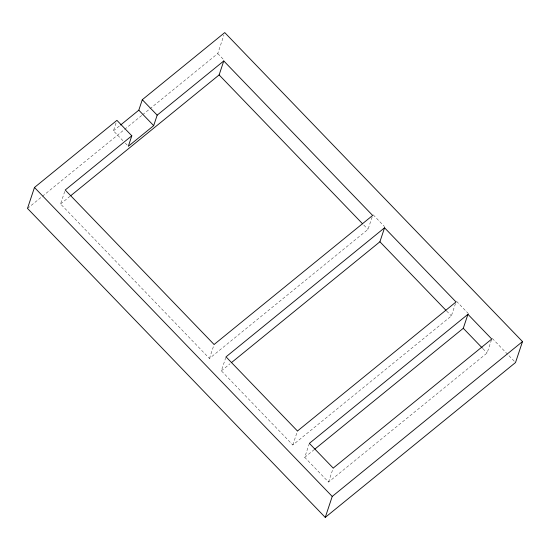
<?xml version="1.0" encoding="UTF-8"?>
<svg xmlns="http://www.w3.org/2000/svg" width="550" height="550" viewBox="0 0 550 550"><rect width="100%" height="100%" fill="white"/><g stroke="black" fill="none" stroke-linecap="round" stroke-linejoin="round"><path stroke-width="0.41" stroke-dasharray="2.75 2.06" d="M372.137 216.996L368.005 229.412L209.447 358.469L60.569 203.981L65.216 190.011M122.966 140.724L113.438 130.838L116.655 121.165M149.909 108.79L217.772 53.556L223.939 35.014M209.447 358.469L214.094 344.499M455.51 303.504L451.378 315.927L292.82 444.984L221.354 370.831L226.009 356.854M292.82 444.984L297.468 431.007M491.501 339.811L487.107 353.004L328.549 482.061L304.728 457.346L309.375 443.369M328.549 482.061L333.197 468.084M113.438 130.838L119.941 125.544M27.5 208.423L123.963 129.91M124.63 129.367L141.928 115.287M142.594 114.744L149.243 109.333M60.569 203.981L69.898 196.391M221.354 370.831L230.017 363.777M304.728 457.346L314.057 449.749M217.772 53.556L224.317 60.356M373.196 214.844L384.512 226.586M456.569 301.359L468.483 313.72M492.305 338.436L515.529 362.533M363.839 225.087L368.005 229.412M446.614 310.984L451.378 315.927M482.941 348.679L487.107 353.004M125.345 143.192L127.132 145.049"/><path stroke-width="0.82" d="M131.808 135.802L65.216 190.011L214.094 344.499L372.652 215.442L223.774 60.954L157.176 115.156L153.691 125.634L128.322 146.286L131.808 135.802L116.923 120.354L34.471 187.468L27.5 208.423L325.256 517.406L515.529 362.533L522.5 341.577L224.744 32.594L142.292 99.708L138.806 110.186L120.594 125.015M70.558 195.848L219.127 74.924L223.774 60.954M231.351 362.697L379.913 241.773L384.56 227.796L456.026 301.957L297.468 431.007L226.009 356.854L384.56 227.796M325.256 517.406L332.228 496.444L522.5 341.577M314.724 449.212L463.286 328.288L467.933 314.311L491.755 339.034L333.197 468.084L309.375 443.369L467.933 314.311M219.127 74.924L362.643 223.85M379.913 241.773L446.016 310.365M463.286 328.288L482.343 348.061M142.292 99.708L157.176 115.156M138.806 110.186L153.691 125.634M34.471 187.468L332.228 496.444"/></g></svg>
